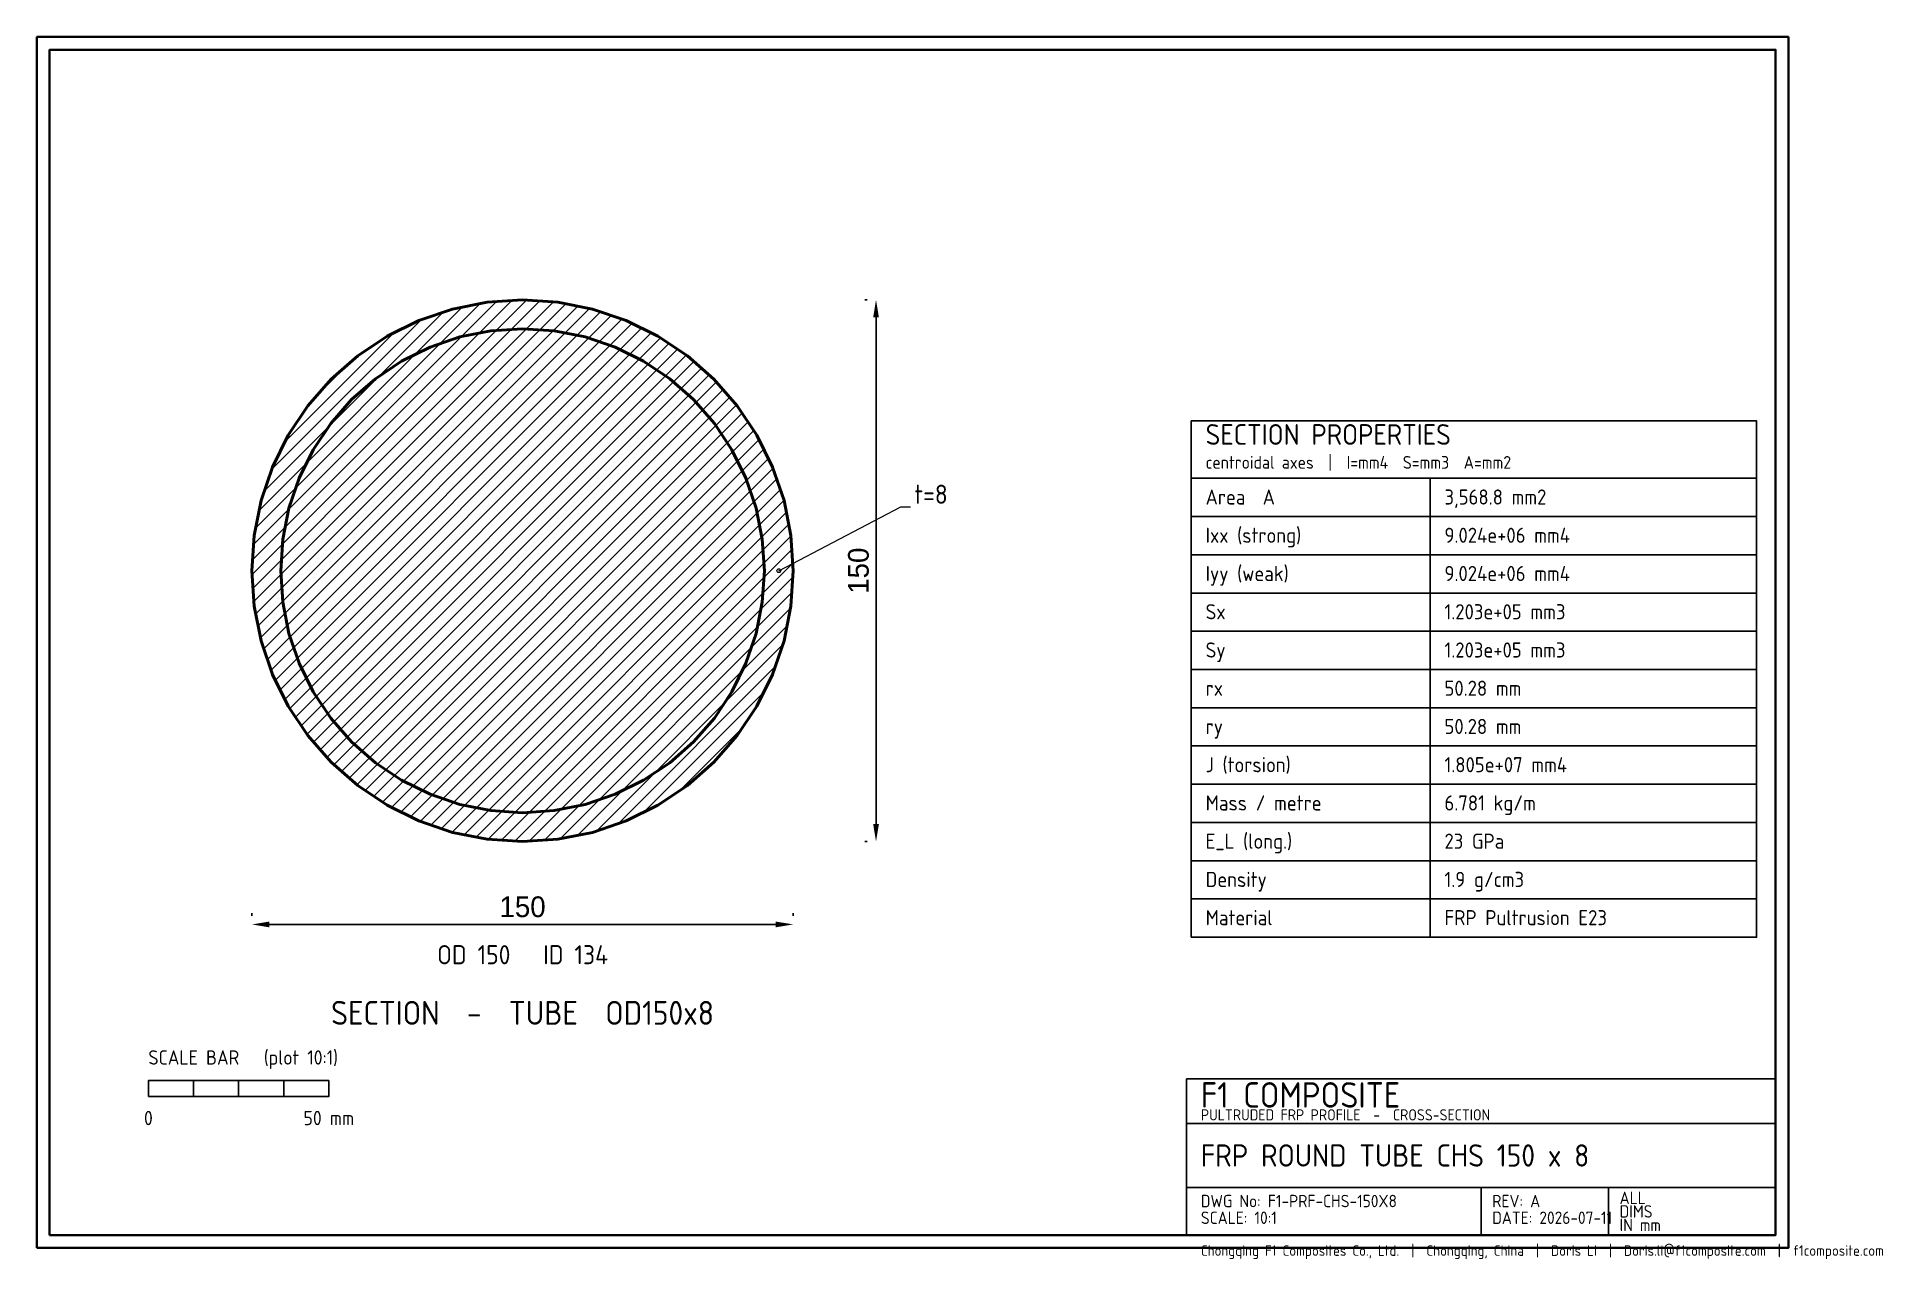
# Model space of a CAD drawing. Header units: millimetres. Extents: x 0 to 11595, y -70 to 7600.
import ezdxf
from ezdxf.enums import TextEntityAlignment as Align

# ---------------------------------------------------------------- set-up
doc = ezdxf.new("R2010")
doc.units = ezdxf.units.MM
for name, color, linetype, lineweight in [('BEAM', 4, 'CONTINUOUS', 50), ('BORDER', 250, 'CONTINUOUS', 40), ('DIM', 1, 'CONTINUOUS', 18), ('HATCH', 9, 'CONTINUOUS', 9), ('TEXT', 250, 'CONTINUOUS', 25), ('TITLE', 250, 'CONTINUOUS', 30)]:
    doc.layers.add(name, color=color, linetype=linetype, lineweight=lineweight)
doc.layers.add('NOTE', color=2, linetype='CONTINUOUS', lineweight=18, true_color=0xb45f00)
doc.styles.add('F1', font='isocp.shx')
doc.dimstyles.new('F1DIM', dxfattribs={"dimtxt": 130, "dimasz": 110, "dimexe": 70, "dimexo": 55, "dimgap": 45, "dimtad": 1, "dimdec": 0, "dimcen": 2.5, "dimclrd": 1, "dimclre": 1, "dimclrt": 1, "dimazin": 3, "dimtfac": 1, "dimtmove": 0, "dimatfit": 3})

msp = doc.modelspace()

# ---------------------------------------------------------------- hatches: boundary and pattern name
at = {"layer": 'HATCH'}
h = msp.add_hatch(dxfattribs=at)
h.set_pattern_fill('ANSI31', scale=20)
h.paths.add_polyline_path([(4750, 4250), (4735.5, 4471.9), (4692.1, 4690), (4620.6, 4900.6), (4522.2, 5100), (4398.7, 5284.9), (4252.1, 5452.1), (4084.9, 5598.7), (3900, 5722.2), (3700.6, 5820.6), (3490, 5892.1), (3271.9, 5935.5), (3050, 5950), (2828.1, 5935.5), (2610, 5892.1), (2399.4, 5820.6), (2200, 5722.2), (2015.1, 5598.7), (1847.9, 5452.1), (1701.3, 5284.9), (1577.8, 5100), (1479.4, 4900.6), (1407.9, 4690), (1364.5, 4471.9), (1350, 4250), (1364.5, 4028.1), (1407.9, 3810), (1479.4, 3599.4), (1577.8, 3400), (1701.3, 3215.1), (1847.9, 3047.9), (2015.1, 2901.3), (2200, 2777.8), (2399.4, 2679.4), (2610, 2607.9), (2828.1, 2564.5), (3050, 2550), (3271.9, 2564.5), (3490, 2607.9), (3700.6, 2679.4), (3900, 2777.8), (4084.9, 2901.3), (4252.1, 3047.9), (4398.7, 3215.1), (4522.2, 3400), (4620.6, 3599.4), (4692.1, 3810), (4735.5, 4028.1)])
h.paths.add_polyline_path([(4568.7, 4250), (4555.7, 4448.2), (4516.9, 4643.1), (4453.1, 4831.2), (4365.2, 5009.3), (4254.8, 5174.5), (4123.9, 5323.9), (3974.5, 5454.8), (3809.3, 5565.2), (3631.2, 5653.1), (3443.1, 5716.9), (3248.2, 5755.7), (3050, 5768.7), (2851.8, 5755.7), (2656.9, 5716.9), (2468.8, 5653.1), (2290.7, 5565.2), (2125.5, 5454.8), (1976.1, 5323.9), (1845.2, 5174.5), (1734.8, 5009.3), (1646.9, 4831.2), (1583.1, 4643.1), (1544.3, 4448.2), (1531.3, 4250), (1544.3, 4051.8), (1583.1, 3856.9), (1646.9, 3668.8), (1734.8, 3490.7), (1845.2, 3325.5), (1976.1, 3176.1), (2125.5, 3045.2), (2290.7, 2934.8), (2468.8, 2846.9), (2656.9, 2783.1), (2851.8, 2744.3), (3050, 2731.3), (3248.2, 2744.3), (3443.1, 2783.1), (3631.2, 2846.9), (3809.3, 2934.8), (3974.5, 3045.2), (4123.9, 3176.1), (4254.8, 3325.5), (4365.2, 3490.7), (4453.1, 3668.8), (4516.9, 3856.9), (4555.7, 4051.8)], flags=0)

# ---------------------------------------------------------------- linework, layer by layer
at = {"layer": 'BEAM'}
for points in [[(4750, 4250), (4735.5, 4471.9), (4692.1, 4690), (4620.6, 4900.6), (4522.2, 5100), (4398.7, 5284.9), (4252.1, 5452.1), (4084.9, 5598.7), (3900, 5722.2), (3700.6, 5820.6), (3490, 5892.1), (3271.9, 5935.5), (3050, 5950), (2828.1, 5935.5), (2610, 5892.1), (2399.4, 5820.6), (2200, 5722.2), (2015.1, 5598.7), (1847.9, 5452.1), (1701.3, 5284.9), (1577.8, 5100), (1479.4, 4900.6), (1407.9, 4690), (1364.5, 4471.9), (1350, 4250), (1364.5, 4028.1), (1407.9, 3810), (1479.4, 3599.4), (1577.8, 3400), (1701.3, 3215.1), (1847.9, 3047.9), (2015.1, 2901.3), (2200, 2777.8), (2399.4, 2679.4), (2610, 2607.9), (2828.1, 2564.5), (3050, 2550), (3271.9, 2564.5), (3490, 2607.9), (3700.6, 2679.4), (3900, 2777.8), (4084.9, 2901.3), (4252.1, 3047.9), (4398.7, 3215.1), (4522.2, 3400), (4620.6, 3599.4), (4692.1, 3810), (4735.5, 4028.1)], [(4568.7, 4250), (4555.7, 4448.2), (4516.9, 4643.1), (4453.1, 4831.2), (4365.2, 5009.3), (4254.8, 5174.5), (4123.9, 5323.9), (3974.5, 5454.8), (3809.3, 5565.2), (3631.2, 5653.1), (3443.1, 5716.9), (3248.2, 5755.7), (3050, 5768.7), (2851.8, 5755.7), (2656.9, 5716.9), (2468.8, 5653.1), (2290.7, 5565.2), (2125.5, 5454.8), (1976.1, 5323.9), (1845.2, 5174.5), (1734.8, 5009.3), (1646.9, 4831.2), (1583.1, 4643.1), (1544.3, 4448.2), (1531.3, 4250), (1544.3, 4051.8), (1583.1, 3856.9), (1646.9, 3668.8), (1734.8, 3490.7), (1845.2, 3325.5), (1976.1, 3176.1), (2125.5, 3045.2), (2290.7, 2934.8), (2468.8, 2846.9), (2656.9, 2783.1), (2851.8, 2744.3), (3050, 2731.3), (3248.2, 2744.3), (3443.1, 2783.1), (3631.2, 2846.9), (3809.3, 2934.8), (3974.5, 3045.2), (4123.9, 3176.1), (4254.8, 3325.5), (4365.2, 3490.7), (4453.1, 3668.8), (4516.9, 3856.9), (4555.7, 4051.8)]]:
    msp.add_lwpolyline(points, close=True, dxfattribs=at)
at = {"layer": 'BORDER'}
for points in [[(0, 0), (11000, 0), (11000, 7600), (0, 7600)], [(80, 80), (10920, 80), (10920, 7520), (80, 7520)]]:
    msp.add_lwpolyline(points, close=True, dxfattribs=at)
at = {"layer": 'NOTE'}
for p, q in [((4659.3, 4250), (5426, 4650)), ((5426, 4650), (5486, 4650))]:
    msp.add_line(p, q, dxfattribs=at)
msp.add_circle((4659.3, 4250), 12, dxfattribs=at)
at = {"layer": 'TITLE'}
for p, q in [((7250, 4830), (10800, 4830)), ((8750, 1950), (8750, 4830)), ((7250, 4590), (10800, 4590)), ((7250, 4350), (10800, 4350)), ((7250, 4110), (10800, 4110)), ((7250, 3870), (10800, 3870)), ((7250, 3630), (10800, 3630)), ((7250, 3390), (10800, 3390)), ((7250, 3150), (10800, 3150)), ((7250, 2910), (10800, 2910)), ((7250, 2670), (10800, 2670)), ((7250, 2430), (10800, 2430)), ((7250, 2190), (10800, 2190)), ((7250, 1950), (10800, 1950)), ((7220, 780), (10920, 780)), ((7220, 380), (10920, 380)), ((9070, 80), (9070, 380)), ((9870, 80), (9870, 380))]:
    msp.add_line(p, q, dxfattribs=at)
for points in [[(7250, 1950), (10800, 1950), (10800, 5190), (7250, 5190)], [(700, 950), (983.3, 950), (983.3, 1050), (700, 1050)], [(983.3, 950), (1266.7, 950), (1266.7, 1050), (983.3, 1050)], [(1266.7, 950), (1550, 950), (1550, 1050), (1266.7, 1050)], [(1550, 950), (1833.3, 950), (1833.3, 1050), (1550, 1050)], [(7220, 80), (10920, 80), (10920, 1060), (7220, 1060)]]:
    msp.add_lwpolyline(points, close=True, dxfattribs=at)

# ---------------------------------------------------------------- texts
at = {"layer": 'NOTE', "style": 'F1'}
msp.add_text('t=8', height=120, dxfattribs=at).set_placement((5511, 4670))
msp.add_text('OD 150   ID 134', height=120, dxfattribs=at).set_placement((3050, 1780), align=Align.CENTER)
at = {"layer": 'TEXT', "style": 'F1'}
for s, height, p in [('centroidal axes  |  I=mm4  S=mm3  A=mm2', 80, (7340, 4890)), ('Area  A', 95, (7340, 4665)), ('3,568.8 mm2', 95, (8840, 4665)), ('Ixx (strong)', 95, (7340, 4425)), ('9.024e+06 mm4', 95, (8840, 4425)), ('Iyy (weak)', 95, (7340, 4185)), ('9.024e+06 mm4', 95, (8840, 4185)), ('Sx', 95, (7340, 3945)), ('1.203e+05 mm3', 95, (8840, 3945)), ('Sy', 95, (7340, 3705)), ('1.203e+05 mm3', 95, (8840, 3705)), ('rx', 95, (7340, 3465)), ('50.28 mm', 95, (8840, 3465)), ('ry', 95, (7340, 3225)), ('50.28 mm', 95, (8840, 3225)), ('J (torsion)', 95, (7340, 2985)), ('1.805e+07 mm4', 95, (8840, 2985)), ('Mass / metre', 95, (7340, 2745)), ('6.781 kg/m', 95, (8840, 2745)), ('E_L (long.)', 95, (7340, 2505)), ('23 GPa', 95, (8840, 2505)), ('Density', 95, (7340, 2265)), ('1.9 g/cm3', 95, (8840, 2265)), ('Material', 95, (7340, 2025)), ('FRP Pultrusion E23', 95, (8840, 2025)), ('SCALE BAR   (plot 10:1)', 90, (700, 1150)), ('Chongqing F1 Composites Co., Ltd.  |  Chongqing, China  |  Doris Li  |  Doris.li@f1composite.com  |  f1composite.com', 66, (7310, -50))]:
    msp.add_text(s, height=height, dxfattribs=at).set_placement(p)
for s, p in [('0', (700, 770)), ('50 mm', (1833.3, 770))]:
    msp.add_text(s, height=90, dxfattribs=at).set_placement(p, align=Align.CENTER)
at = {"layer": 'TITLE', "style": 'F1'}
for s, height, p in [('SECTION PROPERTIES', 130, (7340, 5040)), ('F1 COMPOSITE', 160, (7310, 880)), ('PULTRUDED FRP PROFILE  -  CROSS-SECTION', 70, (7310, 800)), ('FRP ROUND TUBE CHS 150 x 8', 140, (7310, 510)), ('ALL', 78, (9940, 275)), ('DWG No: F1-PRF-CHS-150X8', 78, (7310, 255)), ('REV: A', 78, (9140, 255)), ('DIMS', 78, (9940, 190)), ('SCALE: 10:1', 78, (7310, 150)), ('DATE: 2026-07-11', 78, (9140, 150)), ('IN mm', 78, (9940, 105))]:
    msp.add_text(s, height=height, dxfattribs=at).set_placement(p)
msp.add_text('SECTION  -  TUBE  OD150x8', height=150, dxfattribs=at).set_placement((3050, 1400), align=Align.CENTER)

# ---------------------------------------------------------------- dimensions: what is measured, and where the dimension line sits
at = {"layer": 'DIM'}
msp.add_linear_dim(base=(5270, 2550), p1=(5270, 2550), p2=(5270, 5950), angle=90, text='150', dimstyle='F1DIM', dxfattribs=at).render()
msp.add_linear_dim(base=(1350, 2030), p1=(1350, 2030), p2=(4750, 2030), text='150', dimstyle='F1DIM', dxfattribs=at).render()

doc.saveas('drawing.dxf')
